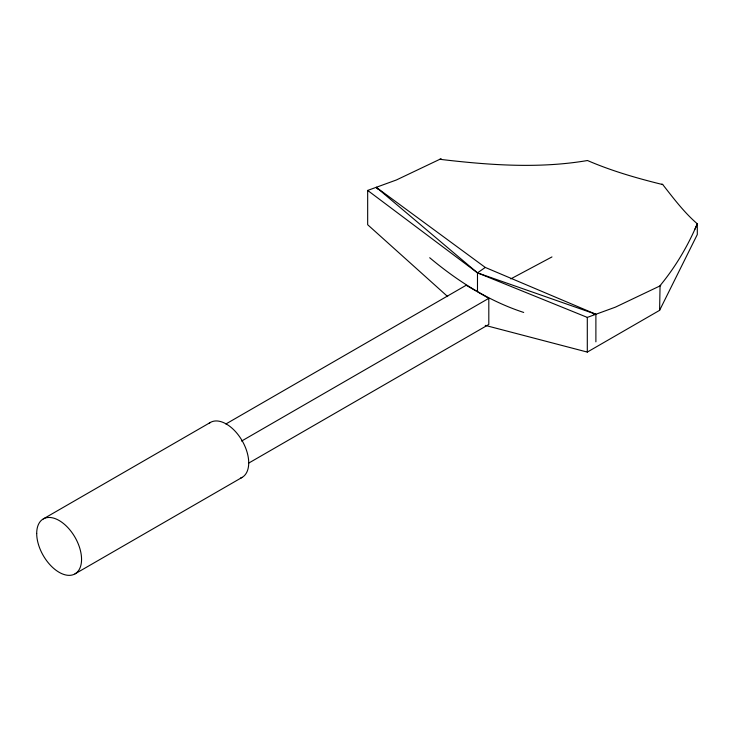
<?xml version="1.0" encoding="UTF-8"?>
<svg xmlns="http://www.w3.org/2000/svg" width="734" height="734" viewBox="0 0 734 734"><rect width="100%" height="100%" fill="white"/><g stroke="black" fill="none" stroke-linecap="round" stroke-linejoin="round"><path stroke-width="1.1" d="M694.97 229.155L697.3 223.797C684.042 212.392 673.454 198.208 662.692 184.509L661.921 184.096M659.609 310.335L697.3 234.531L697.3 223.797C687.85 246.046 675.454 266.993 660.059 285.645L659.609 310.335L587.301 352.081L485.257 325.382M595.889 341.842L595.889 314.271L485.266 267.433L477.485 272.855L477.485 291.802L488.807 298.334L488.807 324.474L248.532 463.2M43.269 518.929L210.429 422.426M225.888 423.986L466.163 285.26L476.036 290.958M241.578 441.07L488.807 298.334M74.996 573.878L242.147 477.375M510.781 278.892L551.968 256.928M660.738 285.563L615.413 307.151L587.301 317.4L477.485 272.855L367.67 190.427L396.351 179.995L441.106 158.691M593.604 314.391L595.889 314.271L477.485 272.855L376.258 187.308L377.689 189.051M439.969 159.232L441.721 159.526C490.028 165.178 539.261 168.747 587.484 160.517C611.339 170.838 636.433 178.078 661.637 184.307L662.692 184.509M523.7 312.445C488.844 301.078 457.658 281.14 429.702 257.744M376.258 187.308L485.266 267.433M447.694 296.591L367.67 224.723L367.67 190.427M587.301 317.4L587.301 352.081M208.86 423.536A31.718 18.313 60 0 1 242.147 440.739A31.718 18.313 60 0 1 240.403 478.173M36.7 533.453A31.718 18.313 60 0 0 70.345 575.309A31.718 18.313 60 0 0 70.345 530.453A31.718 18.313 60 0 0 36.7 533.453"/></g></svg>
